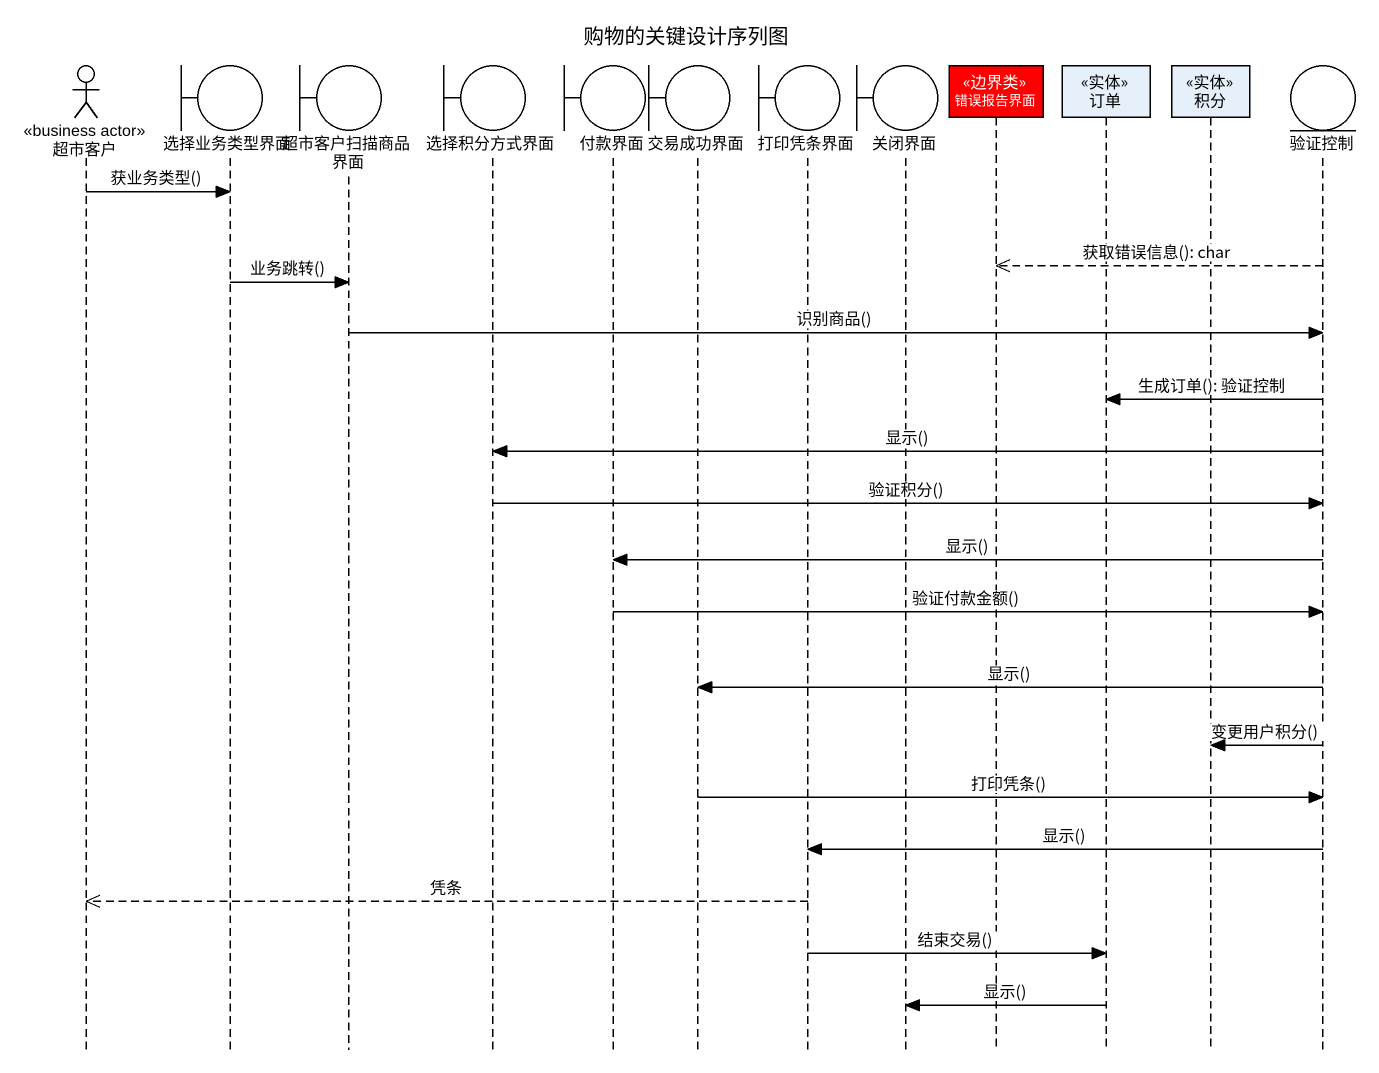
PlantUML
@startuml
title 购物的关键设计序列图
hide footbox
actor 超市客户 <<business actor>>
boundary 选择业务类型界面
boundary 超市客户扫描商品界面
boundary 选择积分方式界面
boundary 付款界面
boundary 交易成功界面
boundary 打印凭条界面
boundary 关闭界面
participant 错误报告界面 <<边界类>> #FF0000
participant 订单 <<实体>>
participant 积分 <<实体>>
entity 验证控制

超市客户 -> 选择业务类型界面 : 获业务类型()
验证控制 -->> 错误报告界面 : 获取错误信息(): char
选择业务类型界面 -> 超市客户扫描商品界面 : 业务跳转()
超市客户扫描商品界面 -> 验证控制 : 识别商品()
验证控制 -> 订单 : 生成订单(): 验证控制
验证控制 -> 选择积分方式界面 : 显示()
选择积分方式界面 -> 验证控制 : 验证积分()
验证控制 -> 付款界面 : 显示()
付款界面 -> 验证控制 : 验证付款金额()
验证控制 -> 交易成功界面 : 显示()
验证控制 -> 积分 : 变更用户积分()
交易成功界面 -> 验证控制 : 打印凭条()
验证控制 -> 打印凭条界面 : 显示()
打印凭条界面 -->> 超市客户 : 凭条
打印凭条界面 -> 订单 : 结束交易()
订单 -> 关闭界面 : 显示()
@enduml
